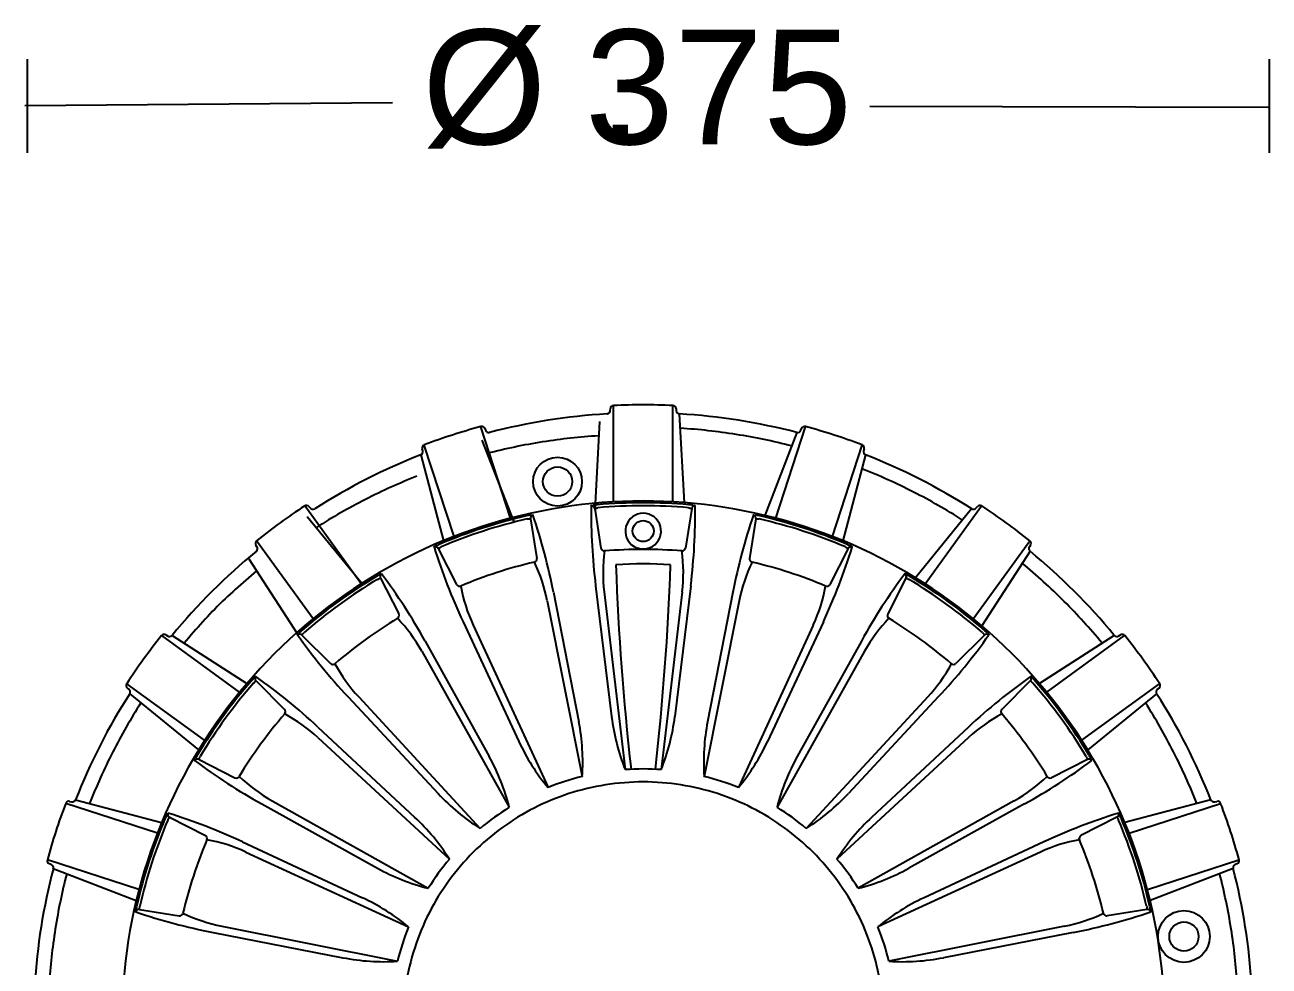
# Model space of a CAD drawing. Extents: x 0 to 195, y 0 to 280.
# Drawn here: x 54.1 to 140.7, y 47.3 to 112.7 of the extents above; entities that cross this region are included whole.
import ezdxf

# ---------------------------------------------------------------- set-up
doc = ezdxf.new("R2010")
doc.units = 0
doc.layers.add('LIVELLO_1', color=160, linetype='Continuous')
doc.styles.add('STD', font='txt')

# ---------------------------------------------------------------- blocks, each defined once
blk = doc.blocks.new('AI9-BLK1')
at = {"layer": 'LIVELLO_1', "color": 7}
for p, q in [((-42.999, -30.034), (-42.999, -36.542)), ((43.389, -30.034), (43.389, -36.542)), ((-43.166, -33.266), (-17.587, -33.055)), ((15.614, -33.311), (43.325, -33.37)), ((-2.444, -54.485), (-2.435, -54.344)), ((-2.433, -54.351), (-2.435, -54.344)), ((-2.224, -54.14), (-2.217, -54.14)), ((-2.224, -60.835), (-2.224, -54.14)), ((1.911, -54.14), (1.915, -54.136)), ((1.926, -54.14), (1.911, -54.14)), ((1.917, -60.835), (1.917, -54.14)), ((2.131, -54.344), (2.14, -54.485)), ((-3.186, -55.236), (-3.527, -61.405)), ((2.356, -54.71), (2.703, -60.886)), ((-11.448, -55.602), (-11.445, -55.595)), ((-11.434, -55.602), (-11.448, -55.602)), ((-9.374, -61.963), (-11.441, -55.602)), ((-11.176, -55.729), (-11.125, -55.853)), ((10.538, -56.008), (8.305, -61.771)), ((9.067, -61.963), (11.137, -55.602)), ((10.818, -55.853), (10.868, -55.729)), ((10.871, -55.733), (10.868, -55.729)), ((11.137, -55.602), (11.141, -55.602)), ((-15.38, -56.882), (-15.373, -56.876)), ((-13.311, -63.243), (-15.38, -56.882)), ((-11.369, -56.531), (-9.129, -62.297)), ((13.005, -63.243), (15.075, -56.882)), ((15.069, -56.876), (15.075, -56.87)), ((15.082, -56.882), (15.069, -56.876)), ((-15.624, -57.563), (-14.043, -63.535)), ((-15.487, -57.272), (-15.519, -57.138)), ((-15.515, -57.144), (-15.519, -57.138)), ((15.312, -57.557), (13.735, -63.535)), ((15.215, -57.138), (15.179, -57.272)), ((-23.688, -61.11), (-23.699, -61.12)), ((-23.699, -61.12), (-23.699, -61.11)), ((-19.761, -66.526), (-23.695, -61.114)), ((-23.403, -61.154), (-23.316, -61.258)), ((-3.529, -61.284), (-3.527, -61.301)), ((-3.527, -61.301), (-3.089, -64.064)), ((3.223, -61.301), (2.782, -64.064)), ((3.223, -61.284), (3.223, -61.301)), ((3.331, -61.067), (3.462, -61.09)), ((3.462, -61.09), (3.464, -61.095)), ((3.466, -61.11), (3.464, -61.095)), ((22.694, -61.318), (18.79, -66.109)), ((19.456, -66.526), (23.39, -61.114)), ((23.009, -61.258), (23.097, -61.154)), ((23.097, -61.161), (23.097, -61.154)), ((23.39, -61.114), (23.395, -61.12)), ((-23.525, -61.841), (-19.614, -66.63)), ((-7.992, -61.993), (-7.988, -62.011)), ((-7.988, -62.011), (-7.551, -64.769)), ((-7.958, -61.748), (-7.825, -61.729)), ((-7.825, -61.729), (-7.821, -61.737)), ((-7.816, -61.748), (-7.821, -61.737)), ((7.684, -62.011), (7.245, -64.769)), ((7.686, -61.993), (7.684, -62.011)), ((-27.026, -63.954), (-27.097, -63.839)), ((-27.093, -63.839), (-27.097, -63.839)), ((-27.047, -63.545), (-27.041, -63.539)), ((-23.112, -68.96), (-27.047, -63.545)), ((14.275, -63.901), (14.394, -63.96)), ((14.394, -63.96), (14.394, -63.971)), ((14.394, -63.981), (14.394, -63.971)), ((22.807, -68.96), (26.741, -63.545)), ((26.747, -63.554), (26.735, -63.539)), ((26.735, -63.539), (26.743, -63.539)), ((-27.588, -64.792), (-24.235, -69.983)), ((-14.415, -64.075), (-14.406, -64.088)), ((-14.406, -64.088), (-13.134, -66.579)), ((-2.847, -64.249), (-2.884, -64.332)), ((2.541, -64.249), (2.58, -64.332)), ((14.099, -64.088), (12.829, -66.579)), ((14.108, -64.075), (14.099, -64.088)), ((26.756, -64.267), (23.407, -69.466)), ((-7.722, -65.026), (-7.661, -65.088)), ((7.418, -65.026), (7.355, -65.088)), ((-18.482, -65.885), (-18.36, -65.828)), ((-18.439, -66.126), (-18.431, -66.143)), ((-18.431, -66.143), (-17.161, -68.632)), ((-18.36, -65.828), (-18.354, -65.834)), ((-18.347, -65.841), (-18.354, -65.834)), ((18.127, -66.143), (16.855, -68.632)), ((18.134, -66.126), (18.127, -66.143)), ((-12.846, -66.69), (-12.857, -66.777)), ((-6.393, -67.126), (-4.633, -76.135)), ((-3.462, -66.666), (-2.348, -75.776)), ((-2.866, -67.098), (-1.405, -79.461)), ((2.562, -67.098), (1.1, -79.461)), ((3.157, -66.666), (2.044, -75.776)), ((6.087, -67.126), (4.327, -76.135)), ((12.539, -66.69), (12.552, -66.777)), ((-6.823, -67.724), (-4.391, -79.931)), ((6.518, -67.724), (4.087, -79.931)), ((-17.244, -68.932), (-17.167, -68.97)), ((-12.685, -69.168), (-8.809, -77.493)), ((12.381, -69.168), (8.505, -77.493)), ((16.94, -68.932), (16.861, -68.97)), ((-33.354, -70.089), (-33.239, -70.164)), ((-23.902, -70.089), (-23.889, -70.106)), ((-23.889, -70.106), (-21.911, -72.078)), ((-11.985, -69.402), (-6.775, -80.705)), ((11.681, -69.402), (6.468, -80.705)), ((23.582, -70.106), (21.607, -72.078)), ((23.598, -70.089), (23.582, -70.106)), ((23.81, -69.977), (23.902, -70.07)), ((23.896, -70.089), (23.9, -70.083)), ((23.902, -70.07), (23.9, -70.083)), ((32.934, -70.164), (33.048, -70.089)), ((33.046, -70.096), (33.048, -70.089)), ((-33.649, -70.147), (-33.653, -70.141)), ((-33.639, -70.136), (-33.649, -70.147)), ((-28.228, -74.074), (-33.644, -70.141)), ((-32.925, -70.123), (-27.725, -73.472)), ((-15.33, -70.519), (-10.873, -78.541)), ((15.023, -70.519), (10.566, -78.541)), ((32.616, -70.123), (27.418, -73.472)), ((27.922, -74.074), (33.339, -70.141)), ((33.339, -70.141), (33.343, -70.147)), ((-15.554, -71.219), (-9.467, -82.079)), ((15.25, -71.219), (9.163, -82.079)), ((-21.603, -72.091), (-21.588, -72.178)), ((21.297, -72.091), (21.282, -72.178)), ((-36.079, -73.493), (-36.075, -73.489)), ((-30.664, -77.422), (-36.079, -73.493)), ((-27.211, -73.068), (-27.115, -72.98)), ((-27.115, -72.98), (-27.107, -72.98)), ((-27.095, -72.987), (-27.107, -72.98)), ((-27.095, -73.285), (-27.082, -73.295)), ((-27.082, -73.295), (-25.106, -75.276)), ((26.778, -73.295), (24.8, -75.276)), ((26.791, -73.285), (26.778, -73.295)), ((30.36, -77.422), (35.775, -73.493)), ((35.779, -73.499), (35.771, -73.489)), ((35.771, -73.489), (35.779, -73.489)), ((-35.936, -73.872), (-36.038, -73.785)), ((-36.033, -73.785), (-36.038, -73.785)), ((-35.875, -74.187), (-31.08, -78.092)), ((-20.682, -74.401), (-14.425, -81.124)), ((-19.946, -74.408), (-11.494, -83.552)), ((19.641, -74.408), (11.189, -83.552)), ((20.378, -74.401), (14.119, -81.124)), ((35.565, -74.182), (30.776, -78.092)), ((35.734, -73.785), (35.629, -73.872)), ((-25.093, -75.584), (-25.006, -75.599)), ((24.789, -75.584), (24.7, -75.599)), ((-22.782, -76.503), (-16.061, -82.76)), ((22.475, -76.503), (15.755, -82.76)), ((-22.78, -77.235), (-13.633, -85.688)), ((22.473, -77.235), (13.328, -85.688)), ((-31.065, -78.744), (-31.049, -78.75)), ((-31.049, -78.75), (-28.555, -80.024)), ((30.745, -78.75), (28.25, -80.024)), ((30.76, -78.744), (30.745, -78.75)), ((31, -78.703), (31.057, -78.827)), ((-1.405, -79.461), (-1.405, -79.444)), ((1.1, -79.461), (1.1, -79.444)), ((31.046, -78.837), (31.052, -78.831)), ((31.057, -78.827), (31.052, -78.831)), ((-28.261, -79.937), (-28.219, -80.018)), ((-4.391, -79.931), (-4.396, -79.92)), ((4.087, -79.931), (4.089, -79.92)), ((27.957, -79.937), (27.913, -80.018)), ((-6.775, -80.705), (-6.78, -80.688)), ((6.468, -80.705), (6.474, -80.688)), ((-40.319, -81.807), (-40.323, -81.807)), ((-40.315, -81.792), (-40.319, -81.807)), ((-33.949, -83.871), (-40.317, -81.807)), ((-39.637, -81.567), (-33.657, -83.143)), ((-26.671, -81.852), (-18.643, -86.311)), ((-25.969, -81.633), (-15.105, -87.715)), ((-9.467, -82.079), (-9.476, -82.067)), ((9.163, -82.079), (9.172, -82.067)), ((25.665, -81.633), (14.799, -87.715)), ((26.367, -81.852), (18.337, -86.311)), ((39.328, -81.56), (33.353, -83.143)), ((33.644, -83.871), (40.01, -81.807)), ((39.618, -81.694), (39.751, -81.667)), ((39.746, -81.667), (39.751, -81.667)), ((40.01, -81.807), (40.014, -81.807)), ((-33.293, -82.603), (-33.227, -82.482)), ((-33.227, -82.482), (-33.219, -82.486)), ((-33.21, -82.486), (-33.219, -82.486)), ((-33.117, -82.766), (-33.102, -82.777)), ((-33.102, -82.777), (-30.608, -84.045)), ((32.795, -82.777), (30.302, -84.045)), ((32.81, -82.766), (32.795, -82.777)), ((-11.494, -83.552), (-11.505, -83.534)), ((11.189, -83.552), (11.197, -83.534)), ((-30.5, -84.339), (-30.413, -84.326)), ((-28.017, -84.494), (-19.691, -88.372)), ((27.712, -84.494), (19.387, -88.372)), ((30.196, -84.339), (30.109, -84.326)), ((-27.789, -85.194), (-16.477, -90.408)), ((-13.633, -85.688), (-13.646, -85.677)), ((13.328, -85.688), (13.339, -85.677)), ((27.484, -85.194), (16.173, -90.408)), ((-41.598, -85.741), (-41.593, -85.734)), ((-35.23, -87.806), (-41.598, -85.741)), ((-41.463, -86.002), (-41.467, -86.009)), ((-41.34, -86.053), (-41.467, -86.009)), ((-41.188, -86.341), (-35.42, -88.568)), ((34.923, -87.806), (41.292, -85.741)), ((40.881, -86.328), (35.114, -88.568)), ((41.163, -86.009), (41.036, -86.053)), ((41.294, -85.747), (41.288, -85.734)), ((41.288, -85.734), (41.298, -85.734)), ((-15.105, -87.715), (-15.118, -87.702)), ((14.799, -87.715), (14.811, -87.702)), ((-35.204, -89.187), (-35.187, -89.191)), ((-35.187, -89.191), (-32.422, -89.629)), ((-32.167, -89.455), (-32.102, -89.519)), ((31.863, -89.455), (31.797, -89.519)), ((34.882, -89.191), (32.115, -89.629)), ((34.897, -89.187), (34.882, -89.191)), ((35.139, -89.221), (35.156, -89.355)), ((35.141, -89.368), (35.15, -89.361)), ((35.156, -89.355), (35.15, -89.361)), ((-30.063, -90.787), (-21.048, -92.544)), ((-29.466, -90.357), (-17.251, -92.791)), ((-16.477, -90.408), (-16.491, -90.395)), ((16.173, -90.408), (16.186, -90.395)), ((29.161, -90.357), (16.946, -92.791)), ((29.756, -90.787), (20.744, -92.544)), ((-17.251, -92.791), (-17.267, -92.784)), ((16.946, -92.791), (16.961, -92.784))]:
    blk.add_line(p, q, dxfattribs=at)
for points in [[(-3.768, -61.095), (-3.768, -61.09), (-3.635, -61.067)], [(-3.529, -61.284), (-3.529, -61.284), (-3.527, -61.284), (-3.522, -61.284), (-3.51, -61.284), (-3.487, -61.284), (-3.462, -61.276)], [(-3.462, -61.276), (-3.427, -61.269), (-3.389, -61.265), (-3.348, -61.252), (-3.307, -61.241)], [(3.002, -61.241), (3.044, -61.252), (3.083, -61.265), (3.122, -61.269), (3.154, -61.276)], [(3.154, -61.276), (3.183, -61.284), (3.204, -61.284), (3.218, -61.284), (3.22, -61.284), (3.223, -61.284)], [(-8.214, -62.022), (-8.171, -62.016), (-8.129, -62.016), (-8.093, -62.011), (-8.06, -62.003)], [(-8.06, -62.003), (-8.032, -61.997), (-8.01, -61.997), (-7.996, -61.993), (-7.994, -61.993), (-7.992, -61.993)], [(7.513, -61.737), (7.52, -61.729), (7.653, -61.748)], [(7.686, -61.993), (7.686, -61.993), (7.688, -61.993), (7.692, -61.993), (7.706, -61.997), (7.727, -61.997), (7.754, -62.003)], [(7.754, -62.003), (7.788, -62.011), (7.825, -62.016), (7.867, -62.016), (7.908, -62.022)], [(-14.698, -63.971), (-14.7, -63.96), (-14.583, -63.901)], [(-14.415, -64.075), (-14.415, -64.075), (-14.413, -64.075), (-14.41, -64.075), (-14.406, -64.075), (-14.392, -64.071), (-14.373, -64.058), (-14.349, -64.048)], [(-14.349, -64.048), (-14.321, -64.03), (-14.286, -64.013), (-14.251, -63.988), (-14.214, -63.971)], [(13.91, -63.971), (13.947, -63.988), (13.982, -64.013), (14.017, -64.03), (14.045, -64.048)], [(14.045, -64.048), (14.069, -64.058), (14.088, -64.071), (14.101, -64.075), (14.103, -64.075), (14.106, -64.075), (14.108, -64.075)], [(-18.641, -66.224), (-18.601, -66.207), (-18.564, -66.19), (-18.53, -66.171), (-18.499, -66.16)], [(-18.499, -66.16), (-18.473, -66.147), (-18.456, -66.137), (-18.443, -66.13), (-18.441, -66.126), (-18.439, -66.126)], [(18.049, -65.834), (18.056, -65.828), (18.177, -65.885)], [(18.134, -66.126), (18.134, -66.126), (18.136, -66.126), (18.138, -66.13), (18.149, -66.137), (18.169, -66.147), (18.193, -66.16)], [(18.193, -66.16), (18.223, -66.171), (18.258, -66.19), (18.297, -66.207), (18.337, -66.224)], [(-24.205, -70.083), (-24.209, -70.07), (-24.116, -69.977)], [(-23.902, -70.089), (-23.902, -70.089), (-23.9, -70.089), (-23.896, -70.089), (-23.885, -70.083), (-23.871, -70.066), (-23.85, -70.049)], [(-23.85, -70.049), (-23.827, -70.019), (-23.802, -69.998), (-23.775, -69.96), (-23.748, -69.932)], [(23.44, -69.932), (23.469, -69.96), (23.495, -69.998), (23.521, -70.019), (23.546, -70.049)], [(23.546, -70.049), (23.565, -70.066), (23.58, -70.083), (23.591, -70.089), (23.595, -70.089), (23.598, -70.089)], [(-27.259, -73.44), (-27.226, -73.412), (-27.196, -73.385), (-27.168, -73.361), (-27.143, -73.336)], [(-27.143, -73.336), (-27.122, -73.319), (-27.109, -73.302), (-27.099, -73.291), (-27.095, -73.291), (-27.095, -73.285)], [(26.791, -73.285), (26.791, -73.285), (26.791, -73.291), (26.793, -73.291), (26.804, -73.302), (26.818, -73.319), (26.839, -73.336)], [(26.799, -72.98), (26.808, -72.98), (26.907, -73.068)], [(26.839, -73.336), (26.861, -73.361), (26.891, -73.385), (26.922, -73.412), (26.955, -73.44)], [(-31.356, -78.831), (-31.363, -78.827), (-31.304, -78.703)], [(-31.065, -78.744), (-31.065, -78.744), (-31.063, -78.744), (-31.061, -78.744), (-31.054, -78.733), (-31.043, -78.707), (-31.032, -78.686)], [(-31.032, -78.686), (-31.017, -78.656), (-31.001, -78.622), (-30.984, -78.58), (-30.967, -78.541)], [(30.662, -78.541), (30.68, -78.58), (30.695, -78.622), (30.712, -78.656), (30.726, -78.686)], [(30.726, -78.686), (30.739, -78.707), (30.749, -78.733), (30.755, -78.744), (30.757, -78.744), (30.76, -78.744)], [(-33.223, -82.969), (-33.202, -82.928), (-33.18, -82.894), (-33.16, -82.864), (-33.146, -82.83)], [(-33.146, -82.83), (-33.132, -82.807), (-33.123, -82.788), (-33.117, -82.777), (-33.117, -82.771), (-33.117, -82.766)], [(32.81, -82.766), (32.81, -82.766), (32.81, -82.771), (32.812, -82.777), (32.817, -82.788), (32.826, -82.807), (32.84, -82.83)], [(32.84, -82.83), (32.856, -82.864), (32.873, -82.894), (32.895, -82.928), (32.917, -82.969)], [(32.915, -82.486), (32.923, -82.482), (32.987, -82.603)], [(-35.204, -89.187), (-35.204, -89.187), (-35.202, -89.187), (-35.2, -89.187), (-35.198, -89.17), (-35.193, -89.153), (-35.189, -89.121)], [(-35.189, -89.121), (-35.185, -89.087), (-35.179, -89.051), (-35.177, -89.01), (-35.173, -88.964)], [(34.869, -88.964), (34.871, -89.01), (34.875, -89.051), (34.88, -89.087), (34.884, -89.121)], [(34.884, -89.121), (34.888, -89.153), (34.89, -89.17), (34.895, -89.187), (34.897, -89.187)], [(-35.454, -89.361), (-35.463, -89.355), (-35.445, -89.221)]]:
    blk.add_lwpolyline(points, dxfattribs=at)
for centre, radius in [((-6.11, -59.426), 1.698), ((-6.11, -59.425), 1.019), ((-0.154, -62.866), 0.735), ((37.463, -91.069), 1.799), ((37.466, -91.07), 1.018)]:
    blk.add_circle(centre, radius, dxfattribs=at)
for points in [[(-2.668, -54.716), (-2.542, -54.704), (-2.444, -54.606), (-2.444, -54.478)], [(-2.66, -54.716), (-2.54, -54.7), (-2.448, -54.6), (-2.446, -54.485)], [(1.915, -54.136), (0.484, -54.066), (-0.789, -54.066), (-2.222, -54.136)], [(2.142, -54.485), (2.144, -54.6), (2.235, -54.7), (2.356, -54.716)], [(-2.66, -54.71), (-5.452, -54.88), (-8.143, -55.306), (-10.848, -56.008)], [(10.544, -56.008), (7.836, -55.306), (5.146, -54.88), (2.356, -54.71)], [(-11.445, -55.595), (-12.829, -55.974), (-14.04, -56.363), (-15.38, -56.87)], [(-11.123, -55.853), (-11.083, -55.967), (-10.966, -56.038), (-10.848, -56.008)], [(-3.242, -56.236), (-4.605, -56.318), (-5.801, -56.45), (-7.152, -56.667)], [(6.324, -56.142), (4.978, -55.934), (3.773, -55.8), (2.412, -55.712)], [(10.176, -56.946), (8.851, -56.602), (7.675, -56.357), (6.324, -56.142)], [(10.538, -56.008), (10.658, -56.038), (10.781, -55.974), (10.821, -55.853)], [(10.544, -56.008), (10.662, -56.038), (10.779, -55.967), (10.818, -55.853)], [(15.075, -56.87), (13.735, -56.363), (12.523, -55.974), (11.141, -55.595)], [(-7.152, -56.667), (-8.499, -56.876), (-9.686, -57.127), (-11.006, -57.463)], [(-15.619, -57.557), (-18.223, -58.576), (-20.649, -59.814), (-23.006, -61.322)], [(-15.624, -57.563), (-15.51, -57.516), (-15.448, -57.388), (-15.487, -57.265)], [(-15.617, -57.557), (-15.508, -57.51), (-15.452, -57.388), (-15.487, -57.272)], [(15.182, -57.272), (15.147, -57.388), (15.202, -57.51), (15.312, -57.557)], [(22.7, -61.322), (20.345, -59.814), (17.916, -58.576), (15.312, -57.557)], [(18.646, -60.148), (17.43, -59.529), (16.325, -59.031), (15.055, -58.529)], [(-15.889, -59.048), (-17.159, -59.552), (-18.256, -60.048), (-19.471, -60.665)], [(22.062, -62.097), (20.907, -61.363), (19.863, -60.765), (18.646, -60.148)], [(-23.699, -61.11), (-24.9, -61.892), (-25.93, -62.645), (-27.047, -63.539)], [(-23.314, -61.258), (-23.241, -61.352), (-23.108, -61.382), (-23.004, -61.322)], [(-19.471, -60.665), (-20.688, -61.284), (-21.74, -61.888), (-22.891, -62.62)], [(-3.768, -61.095), (-3.79, -62.992), (-3.691, -64.781), (-3.462, -66.666)], [(-3.327, -61.033), (-3.444, -61.037), (-3.518, -61.05), (-3.635, -61.067)], [(3.019, -61.033), (0.9, -60.846), (-1.207, -60.846), (-3.327, -61.033)], [(3.002, -61.241), (0.895, -61.056), (-1.2, -61.056), (-3.307, -61.241)], [(3.331, -61.067), (3.214, -61.05), (3.14, -61.037), (3.019, -61.033)], [(3.157, -66.666), (3.385, -64.781), (3.486, -62.992), (3.464, -61.095)], [(3.31, -61.148), (3.266, -61.182), (3.235, -61.231), (3.223, -61.284)], [(3.466, -61.11), (3.412, -61.103), (3.356, -61.12), (3.31, -61.148)], [(22.694, -61.318), (22.798, -61.388), (22.939, -61.356), (23.012, -61.258)], [(22.7, -61.322), (22.804, -61.382), (22.937, -61.352), (23.009, -61.258)], [(26.743, -63.539), (25.625, -62.645), (24.596, -61.892), (23.395, -61.11)], [(-8.262, -61.812), (-10.336, -62.29), (-12.341, -62.941), (-14.299, -63.773)], [(-8.214, -62.022), (-10.276, -62.492), (-12.267, -63.139), (-14.214, -63.971)], [(-7.958, -61.748), (-8.075, -61.771), (-8.147, -61.782), (-8.262, -61.812)], [(-7.949, -61.837), (-7.981, -61.882), (-7.996, -61.935), (-7.992, -61.993)], [(-7.816, -61.748), (-7.871, -61.76), (-7.919, -61.788), (-7.949, -61.837)], [(-6.393, -67.126), (-6.757, -65.268), (-7.215, -63.535), (-7.821, -61.737)], [(7.513, -61.737), (6.91, -63.535), (6.451, -65.268), (6.087, -67.126)], [(7.958, -61.812), (7.84, -61.782), (7.769, -61.771), (7.653, -61.748)], [(13.91, -63.971), (11.962, -63.139), (9.971, -62.492), (7.908, -62.022)], [(13.995, -63.773), (12.036, -62.941), (10.032, -62.29), (7.958, -61.812)], [(-27.068, -64.267), (-26.972, -64.194), (-26.952, -64.052), (-27.026, -63.948)], [(-27.061, -64.267), (-26.974, -64.188), (-26.956, -64.052), (-27.026, -63.954)], [(-14.698, -63.971), (-14.134, -65.781), (-13.484, -67.451), (-12.685, -69.168)], [(-14.299, -63.773), (-14.408, -63.82), (-14.475, -63.85), (-14.583, -63.901)], [(-0.789, -63.93), (-0.398, -64.169), (0.092, -64.169), (0.484, -63.93)], [(12.381, -69.168), (13.18, -67.451), (13.827, -65.781), (14.394, -63.971)], [(14.275, -63.901), (14.169, -63.85), (14.101, -63.82), (13.995, -63.773)], [(14.232, -63.977), (14.18, -63.994), (14.136, -64.03), (14.108, -64.075)], [(14.394, -63.981), (14.341, -63.96), (14.284, -63.96), (14.232, -63.977)], [(-27.061, -64.267), (-29.224, -66.039), (-31.15, -67.964), (-32.925, -70.123)], [(-7.722, -65.026), (-7.607, -64.994), (-7.533, -64.886), (-7.551, -64.769)], [(-3.089, -64.064), (-3.069, -64.179), (-2.965, -64.262), (-2.847, -64.249)], [(-2.847, -64.249), (-2.971, -65.201), (-2.98, -66.147), (-2.866, -67.098)], [(2.541, -64.249), (0.732, -64.107), (-1.039, -64.107), (-2.847, -64.249)], [(2.541, -64.249), (2.658, -64.262), (2.765, -64.179), (2.782, -64.064)], [(2.562, -67.098), (2.674, -66.147), (2.666, -65.201), (2.541, -64.249)], [(7.245, -64.769), (7.228, -64.886), (7.303, -64.994), (7.418, -65.026)], [(32.62, -70.123), (30.845, -67.964), (28.917, -66.039), (26.756, -64.267)], [(-27.043, -65.635), (-28.097, -66.502), (-28.987, -67.313), (-29.953, -68.279)], [(-7.722, -65.026), (-9.489, -65.443), (-11.171, -65.985), (-12.846, -66.69)], [(-6.823, -67.724), (-7.01, -66.787), (-7.31, -65.885), (-7.722, -65.026)], [(1.751, -65.207), (0.449, -65.124), (-0.756, -65.124), (-2.057, -65.207)], [(-2.057, -65.207), (-1.876, -70.157), (-1.55, -74.506), (-0.997, -79.437)], [(0.693, -79.437), (1.246, -74.506), (1.568, -70.157), (1.751, -65.207)], [(7.418, -65.026), (7.004, -65.885), (6.705, -66.787), (6.518, -67.724)], [(12.539, -66.69), (10.864, -65.985), (9.185, -65.443), (7.418, -65.026)], [(29.129, -67.755), (28.163, -66.787), (27.266, -65.979), (26.213, -65.107)], [(-18.751, -66.039), (-20.576, -67.132), (-22.281, -68.372), (-23.887, -69.768)], [(-18.641, -66.224), (-20.456, -67.313), (-22.15, -68.541), (-23.748, -69.932)], [(-18.482, -65.885), (-18.587, -65.945), (-18.649, -65.979), (-18.751, -66.039)], [(-18.447, -65.968), (-18.462, -66.022), (-18.46, -66.073), (-18.439, -66.126)], [(-18.347, -65.841), (-18.395, -65.869), (-18.429, -65.915), (-18.447, -65.968)], [(-15.33, -70.519), (-16.249, -68.86), (-17.223, -67.351), (-18.354, -65.834)], [(-13.134, -66.579), (-13.082, -66.69), (-12.955, -66.736), (-12.844, -66.69)], [(12.539, -66.69), (12.648, -66.736), (12.774, -66.69), (12.829, -66.579)], [(18.049, -65.834), (16.918, -67.351), (15.944, -68.86), (15.023, -70.519)], [(18.447, -66.039), (18.345, -65.979), (18.279, -65.945), (18.177, -65.885)], [(23.44, -69.932), (21.844, -68.541), (20.151, -67.313), (18.337, -66.224)], [(23.582, -69.768), (21.975, -68.372), (20.271, -67.132), (18.447, -66.039)], [(-12.846, -66.69), (-12.675, -67.626), (-12.384, -68.534), (-11.985, -69.402)], [(11.681, -69.402), (12.08, -68.534), (12.367, -67.626), (12.539, -66.69)], [(-29.433, -67.755), (-30.396, -68.719), (-31.213, -69.617), (-32.082, -70.67)], [(31.773, -70.666), (30.902, -69.611), (30.094, -68.719), (29.129, -67.755)], [(-17.244, -68.932), (-18.795, -69.872), (-20.227, -70.91), (-21.603, -72.091)], [(-17.244, -68.932), (-17.144, -68.866), (-17.107, -68.738), (-17.161, -68.632)], [(-15.554, -71.219), (-16.022, -70.385), (-16.587, -69.617), (-17.244, -68.932)], [(16.94, -68.932), (16.282, -69.617), (15.718, -70.385), (15.25, -71.219)], [(16.855, -68.632), (16.803, -68.738), (16.838, -68.866), (16.94, -68.932)], [(21.297, -72.091), (19.921, -70.91), (18.491, -69.872), (16.94, -68.932)], [(-24.205, -70.083), (-23.106, -71.625), (-21.974, -73.016), (-20.682, -74.401)], [(-23.887, -69.768), (-23.976, -69.845), (-24.031, -69.896), (-24.116, -69.977)], [(20.378, -74.401), (21.669, -73.016), (22.802, -71.625), (23.9, -70.083)], [(23.81, -69.977), (23.725, -69.896), (23.671, -69.845), (23.582, -69.768)], [(23.746, -70.036), (23.691, -70.036), (23.637, -70.053), (23.598, -70.089)], [(23.896, -70.089), (23.854, -70.053), (23.802, -70.036), (23.746, -70.036)], [(-33.653, -70.141), (-34.549, -71.257), (-35.297, -72.289), (-36.084, -73.489)], [(-33.239, -70.157), (-33.14, -70.228), (-33.006, -70.217), (-32.925, -70.123)], [(32.616, -70.123), (32.695, -70.217), (32.834, -70.234), (32.936, -70.157)], [(32.62, -70.123), (32.701, -70.217), (32.834, -70.228), (32.932, -70.157)], [(35.779, -73.489), (34.993, -72.289), (34.243, -71.257), (33.345, -70.141)], [(-21.911, -72.078), (-21.826, -72.166), (-21.693, -72.166), (-21.603, -72.091)], [(-21.603, -72.091), (-21.148, -72.936), (-20.595, -73.702), (-19.946, -74.408)], [(19.641, -74.408), (20.291, -73.702), (20.844, -72.936), (21.297, -72.091)], [(21.297, -72.091), (21.389, -72.166), (21.522, -72.166), (21.607, -72.078)], [(-27.42, -73.302), (-28.816, -74.904), (-30.057, -76.608), (-31.15, -78.435)], [(-27.259, -73.44), (-28.649, -75.036), (-29.88, -76.731), (-30.967, -78.541)], [(-27.211, -73.068), (-27.294, -73.155), (-27.342, -73.208), (-27.42, -73.302)], [(-27.095, -72.987), (-27.135, -73.029), (-27.155, -73.081), (-27.155, -73.138)], [(-27.155, -73.138), (-27.155, -73.191), (-27.132, -73.242), (-27.095, -73.285)], [(-22.782, -76.503), (-24.17, -75.212), (-25.557, -74.082), (-27.107, -72.98)], [(26.799, -72.98), (25.253, -74.082), (23.864, -75.212), (22.475, -76.503)], [(27.115, -73.302), (27.037, -73.208), (26.989, -73.155), (26.907, -73.068)], [(30.662, -78.541), (29.575, -76.731), (28.342, -75.036), (26.955, -73.44)], [(30.845, -78.435), (29.749, -76.608), (28.512, -74.904), (27.115, -73.302)], [(-35.871, -74.182), (-37.38, -76.533), (-38.617, -78.959), (-39.637, -81.567)], [(-35.871, -74.182), (-35.811, -74.074), (-35.84, -73.942), (-35.936, -73.872)], [(-35.875, -74.187), (-35.809, -74.082), (-35.836, -73.942), (-35.936, -73.872)], [(35.632, -73.872), (35.536, -73.942), (35.505, -74.074), (35.565, -74.182)], [(39.332, -81.567), (38.311, -78.959), (37.076, -76.533), (35.565, -74.182)], [(-35.1, -74.821), (-35.831, -75.972), (-36.428, -77.016), (-37.049, -78.231)], [(-25.093, -75.584), (-25.018, -75.495), (-25.022, -75.363), (-25.106, -75.276)], [(24.8, -75.276), (24.717, -75.363), (24.712, -75.495), (24.789, -75.584)], [(36.744, -78.231), (36.124, -77.02), (35.522, -75.967), (34.79, -74.817)], [(-25.093, -75.584), (-26.278, -76.957), (-27.318, -78.388), (-28.261, -79.937)], [(-22.78, -77.235), (-23.482, -76.591), (-24.255, -76.037), (-25.093, -75.584)], [(-4.391, -79.931), (-4.306, -78.656), (-4.387, -77.393), (-4.633, -76.135)], [(-2.348, -75.776), (-2.196, -77.044), (-1.88, -78.273), (-1.405, -79.461)], [(1.1, -79.461), (1.575, -78.273), (1.889, -77.044), (2.044, -75.776)], [(4.327, -76.135), (4.083, -77.393), (4.002, -78.656), (4.087, -79.931)], [(24.789, -75.584), (23.948, -76.037), (23.174, -76.591), (22.473, -77.235)], [(27.957, -79.937), (27.013, -78.388), (25.972, -76.957), (24.789, -75.584)], [(-8.809, -77.493), (-8.269, -78.656), (-7.592, -79.722), (-6.775, -80.705)], [(6.468, -80.705), (7.287, -79.722), (7.965, -78.656), (8.505, -77.493)], [(-37.049, -78.231), (-37.667, -79.45), (-38.166, -80.554), (-38.667, -81.824)], [(-31.15, -78.435), (-31.213, -78.535), (-31.248, -78.599), (-31.304, -78.703)], [(-9.467, -82.079), (-9.783, -80.839), (-10.249, -79.658), (-10.873, -78.541)], [(10.566, -78.541), (9.945, -79.663), (9.477, -80.839), (9.163, -82.079)], [(30.919, -78.739), (30.867, -78.722), (30.811, -78.727), (30.76, -78.744)], [(31, -78.703), (30.944, -78.599), (30.907, -78.535), (30.845, -78.435)], [(31.046, -78.837), (31.017, -78.79), (30.971, -78.756), (30.919, -78.739)], [(38.359, -81.818), (37.858, -80.543), (37.363, -79.45), (36.744, -78.231)], [(-31.356, -78.831), (-29.836, -79.96), (-28.328, -80.933), (-26.671, -81.852)], [(1.1, -79.461), (0.259, -79.401), (-0.564, -79.401), (-1.405, -79.461)], [(26.367, -81.852), (28.024, -80.933), (29.529, -79.96), (31.052, -78.831)], [(-28.555, -80.024), (-28.45, -80.078), (-28.322, -80.041), (-28.261, -79.937)], [(-28.261, -79.937), (-27.569, -80.594), (-26.804, -81.158), (-25.969, -81.633)], [(-4.391, -79.931), (-5.211, -80.135), (-5.992, -80.39), (-6.775, -80.705)], [(2.462, -80.526), (0.73, -80.246), (-1.034, -80.246), (-2.768, -80.526)], [(6.468, -80.705), (5.688, -80.39), (4.904, -80.135), (4.087, -79.931)], [(25.665, -81.633), (26.497, -81.158), (27.263, -80.594), (27.957, -79.937)], [(27.955, -79.937), (28.018, -80.041), (28.146, -80.078), (28.25, -80.024)], [(-14.425, -81.124), (-13.552, -82.06), (-12.578, -82.864), (-11.494, -83.552)], [(-2.768, -80.526), (-4.5, -80.792), (-6.177, -81.339), (-7.74, -82.137)], [(7.436, -82.137), (5.873, -81.339), (4.196, -80.792), (2.462, -80.526)], [(11.189, -83.552), (12.271, -82.864), (13.246, -82.06), (14.119, -81.124)], [(-40.323, -81.807), (-40.831, -83.143), (-41.228, -84.356), (-41.602, -85.734)], [(-7.74, -82.137), (-9.304, -82.935), (-10.731, -83.97), (-11.973, -85.211)], [(-9.467, -82.079), (-10.184, -82.52), (-10.848, -83.011), (-11.494, -83.552)], [(11.666, -85.211), (10.426, -83.97), (9, -82.935), (7.436, -82.137)], [(11.189, -83.552), (10.544, -83.011), (9.879, -82.52), (9.163, -82.079)], [(39.328, -81.56), (39.374, -81.677), (39.502, -81.737), (39.62, -81.694)], [(39.33, -81.567), (39.38, -81.677), (39.502, -81.73), (39.618, -81.694)], [(41.298, -85.734), (40.92, -84.356), (40.527, -83.143), (40.018, -81.807)], [(-33.42, -82.882), (-34.252, -84.843), (-34.903, -86.847), (-35.38, -88.919)], [(-33.223, -82.969), (-34.052, -84.913), (-34.698, -86.904), (-35.173, -88.964)], [(-33.293, -82.603), (-33.343, -82.709), (-33.374, -82.777), (-33.42, -82.882)], [(-33.21, -82.486), (-33.233, -82.535), (-33.235, -82.59), (-33.217, -82.643)], [(-28.017, -84.494), (-29.739, -83.696), (-31.409, -83.05), (-33.219, -82.486)], [(-33.217, -82.643), (-33.2, -82.696), (-33.163, -82.743), (-33.117, -82.766)], [(-13.633, -85.688), (-14.315, -84.605), (-15.122, -83.635), (-16.061, -82.76)], [(15.755, -82.76), (14.818, -83.635), (14.009, -84.605), (13.328, -85.688)], [(32.915, -82.486), (31.104, -83.05), (29.431, -83.696), (27.712, -84.494)], [(34.869, -88.964), (34.392, -86.904), (33.744, -84.913), (32.917, -82.969)], [(33.115, -82.882), (33.067, -82.777), (33.037, -82.709), (32.987, -82.603)], [(35.076, -88.919), (34.599, -86.847), (33.948, -84.843), (33.115, -82.882)], [(-30.5, -84.339), (-31.204, -86.009), (-31.749, -87.689), (-32.167, -89.455)], [(-30.5, -84.339), (-30.457, -84.226), (-30.5, -84.105), (-30.608, -84.045)], [(-27.789, -85.194), (-28.656, -84.798), (-29.564, -84.504), (-30.5, -84.339)], [(30.196, -84.339), (29.257, -84.504), (28.35, -84.798), (27.484, -85.194)], [(30.302, -84.045), (30.196, -84.105), (30.152, -84.226), (30.196, -84.339)], [(31.863, -89.455), (31.445, -87.689), (30.898, -86.009), (30.196, -84.339)], [(-13.633, -85.688), (-14.176, -86.332), (-14.658, -86.998), (-15.105, -87.715)], [(-11.973, -85.211), (-13.212, -86.451), (-14.249, -87.879), (-15.047, -89.438)], [(14.739, -89.438), (13.945, -87.879), (12.907, -86.451), (11.666, -85.211)], [(14.799, -87.715), (14.354, -86.998), (13.87, -86.332), (13.328, -85.688)], [(-41.186, -86.328), (-41.891, -89.034), (-42.317, -91.725), (-42.484, -94.518)], [(-41.188, -86.341), (-41.155, -86.217), (-41.225, -86.096), (-41.345, -86.053)], [(-41.184, -86.328), (-41.16, -86.211), (-41.228, -86.096), (-41.34, -86.06)], [(-18.643, -86.311), (-17.521, -86.934), (-16.344, -87.398), (-15.105, -87.715)], [(14.799, -87.715), (16.04, -87.398), (17.217, -86.934), (18.337, -86.311)], [(41.036, -86.06), (40.922, -86.096), (40.855, -86.211), (40.879, -86.328)], [(42.18, -94.518), (42.012, -91.725), (41.587, -89.034), (40.881, -86.328)], [(-40.253, -86.702), (-40.594, -88.021), (-40.837, -89.198), (-41.051, -90.549)], [(40.747, -90.549), (40.533, -89.204), (40.284, -88.017), (39.945, -86.694)], [(-35.38, -88.919), (-35.408, -89.034), (-35.424, -89.104), (-35.445, -89.221)], [(-16.477, -90.408), (-17.46, -89.587), (-18.532, -88.912), (-19.691, -88.372)], [(19.387, -88.372), (18.225, -88.912), (17.156, -89.587), (16.173, -90.408)], [(35.139, -89.221), (35.117, -89.104), (35.102, -89.034), (35.076, -88.919)], [(-35.454, -89.361), (-33.657, -89.968), (-31.923, -90.427), (-30.063, -90.787)], [(-32.422, -89.629), (-32.304, -89.647), (-32.194, -89.57), (-32.167, -89.455)], [(-32.167, -89.455), (-31.304, -89.866), (-30.402, -90.17), (-29.466, -90.357)], [(-15.047, -89.438), (-15.841, -91.002), (-16.386, -92.678), (-16.662, -94.414)], [(29.161, -90.357), (30.096, -90.17), (31, -89.866), (31.863, -89.455)], [(29.756, -90.787), (31.618, -90.427), (33.353, -89.968), (35.15, -89.361)], [(31.861, -89.455), (31.888, -89.57), (32, -89.647), (32.115, -89.629)], [(35.052, -89.225), (35.008, -89.198), (34.952, -89.187), (34.897, -89.187)], [(35.141, -89.368), (35.128, -89.308), (35.098, -89.261), (35.052, -89.225)], [(-41.051, -90.549), (-41.264, -91.899), (-41.397, -93.097), (-41.482, -94.459)], [(-16.477, -90.408), (-16.793, -91.182), (-17.049, -91.97), (-17.251, -92.791)], [(16.946, -92.791), (16.742, -91.97), (16.489, -91.182), (16.173, -90.408)], [(41.175, -94.455), (41.09, -93.093), (40.959, -91.899), (40.747, -90.549)], [(-21.048, -92.544), (-19.791, -92.791), (-18.528, -92.872), (-17.251, -92.791)], [(16.946, -92.791), (18.223, -92.872), (19.486, -92.791), (20.744, -92.544)]]:
    blk.add_open_spline(points, degree=3, dxfattribs=at)
for points, knots in [([(-2.217, -54.14), (-2.217, -54.14), (-2.222, -54.136), (-2.222, -54.136), (-2.337, -54.14), (-2.431, -54.227), (-2.435, -54.344)], [0, 0, 0, 0, 1, 1, 1, 2, 2, 2, 2]), ([(2.127, -54.351), (2.127, -54.351), (2.131, -54.344), (2.131, -54.344), (2.125, -54.227), (2.03, -54.14), (1.915, -54.136)], [0, 0, 0, 0, 1, 1, 1, 2, 2, 2, 2]), ([(-11.176, -55.733), (-11.176, -55.733), (-11.176, -55.729), (-11.176, -55.729), (-11.218, -55.625), (-11.332, -55.568), (-11.445, -55.595)], [0, 0, 0, 0, 1, 1, 1, 2, 2, 2, 2]), ([(11.141, -55.602), (11.141, -55.602), (11.141, -55.595), (11.141, -55.595), (11.028, -55.568), (10.912, -55.625), (10.868, -55.729)], [0, 0, 0, 0, 1, 1, 1, 2, 2, 2, 2]), ([(-15.373, -56.876), (-15.373, -56.876), (-15.38, -56.87), (-15.38, -56.87), (-15.489, -56.91), (-15.548, -57.029), (-15.519, -57.138)], [0, 0, 0, 0, 1, 1, 1, 2, 2, 2, 2]), ([(15.208, -57.144), (15.208, -57.144), (15.215, -57.138), (15.215, -57.138), (15.244, -57.029), (15.182, -56.91), (15.075, -56.87)], [0, 0, 0, 0, 1, 1, 1, 2, 2, 2, 2]), ([(-23.403, -61.161), (-23.403, -61.161), (-23.403, -61.154), (-23.403, -61.154), (-23.478, -61.067), (-23.603, -61.05), (-23.699, -61.11)], [0, 0, 0, 0, 1, 1, 1, 2, 2, 2, 2]), ([(5.52, -61.218), (1.761, -60.624), (-2.067, -60.624), (-5.828, -61.218), (-9.584, -61.816), (-13.226, -62.992), (-16.617, -64.722)], [0, 0, 0, 0, 1, 1, 1, 2, 2, 2, 2]), ([(-3.529, -61.284), (-3.539, -61.231), (-3.57, -61.182), (-3.616, -61.148), (-3.662, -61.12), (-3.716, -61.103), (-3.77, -61.11), (-3.77, -61.11), (-3.768, -61.095), (-3.768, -61.095)], [0, 0, 0, 0, 1, 1, 1, 2, 2, 2, 3, 3, 3, 3]), ([(25.492, -71.393), (22.8, -68.698), (19.705, -66.449), (16.313, -64.722), (12.92, -62.992), (9.28, -61.816), (5.52, -61.218)], [0, 0, 0, 0, 1, 1, 1, 2, 2, 2, 2]), ([(23.395, -61.12), (23.395, -61.12), (23.395, -61.11), (23.395, -61.11), (23.299, -61.05), (23.17, -61.067), (23.097, -61.154)], [0, 0, 0, 0, 1, 1, 1, 2, 2, 2, 2]), ([(0.484, -63.937), (0.965, -63.645), (1.194, -63.075), (1.046, -62.539), (0.895, -61.997), (0.408, -61.624), (-0.153, -61.624), (-0.712, -61.624), (-1.203, -61.997), (-1.35, -62.539), (-1.498, -63.075), (-1.27, -63.645), (-0.789, -63.937)], [0, 0, 0, 0, 1, 1, 1, 2, 2, 2, 3, 3, 3, 4, 4, 4, 4]), ([(7.686, -61.993), (7.692, -61.935), (7.675, -61.882), (7.644, -61.837), (7.613, -61.788), (7.564, -61.76), (7.509, -61.748), (7.509, -61.748), (7.513, -61.737), (7.513, -61.737)], [0, 0, 0, 0, 1, 1, 1, 2, 2, 2, 3, 3, 3, 3]), ([(-27.041, -63.539), (-27.041, -63.539), (-27.047, -63.539), (-27.047, -63.539), (-27.139, -63.609), (-27.161, -63.739), (-27.097, -63.839)], [0, 0, 0, 0, 1, 1, 1, 2, 2, 2, 2]), ([(-14.415, -64.075), (-14.44, -64.03), (-14.484, -63.994), (-14.537, -63.977), (-14.589, -63.96), (-14.646, -63.96), (-14.698, -63.981), (-14.698, -63.981), (-14.698, -63.971), (-14.698, -63.971)], [0, 0, 0, 0, 1, 1, 1, 2, 2, 2, 3, 3, 3, 3]), ([(26.791, -63.839), (26.791, -63.839), (26.721, -63.954), (26.721, -63.954), (26.652, -64.052), (26.666, -64.188), (26.756, -64.267)], [0, 0, 0, 0, 1, 1, 1, 2, 2, 2, 2]), ([(26.787, -63.839), (26.787, -63.839), (26.791, -63.839), (26.791, -63.839), (26.854, -63.739), (26.835, -63.609), (26.743, -63.539)], [0, 0, 0, 0, 1, 1, 1, 2, 2, 2, 2]), ([(-16.617, -64.722), (-20.009, -66.449), (-23.106, -68.698), (-25.8, -71.393), (-28.49, -74.082), (-30.741, -77.18), (-32.468, -80.567)], [0, 0, 0, 0, 1, 1, 1, 2, 2, 2, 2]), ([(18.134, -66.126), (18.156, -66.073), (18.158, -66.022), (18.142, -65.968), (18.125, -65.915), (18.09, -65.869), (18.042, -65.841), (18.042, -65.841), (18.049, -65.834), (18.049, -65.834)], [0, 0, 0, 0, 1, 1, 1, 2, 2, 2, 3, 3, 3, 3]), ([(-33.352, -70.096), (-33.352, -70.096), (-33.354, -70.089), (-33.354, -70.089), (-33.452, -70.032), (-33.578, -70.049), (-33.653, -70.141)], [0, 0, 0, 0, 1, 1, 1, 2, 2, 2, 2]), ([(-23.902, -70.089), (-23.943, -70.053), (-23.996, -70.036), (-24.05, -70.036), (-24.106, -70.036), (-24.161, -70.053), (-24.203, -70.089), (-24.203, -70.089), (-24.205, -70.083), (-24.205, -70.083)], [0, 0, 0, 0, 1, 1, 1, 2, 2, 2, 3, 3, 3, 3]), ([(33.343, -70.147), (33.343, -70.147), (33.345, -70.141), (33.345, -70.141), (33.274, -70.049), (33.146, -70.032), (33.048, -70.089)], [0, 0, 0, 0, 1, 1, 1, 2, 2, 2, 2]), ([(35.669, -91.353), (35.074, -87.596), (33.89, -83.954), (32.161, -80.567), (30.433, -77.18), (28.185, -74.082), (25.492, -71.393)], [0, 0, 0, 0, 1, 1, 1, 2, 2, 2, 2]), ([(-36.075, -73.489), (-36.075, -73.489), (-36.084, -73.489), (-36.084, -73.489), (-36.147, -73.58), (-36.127, -73.708), (-36.038, -73.785)], [0, 0, 0, 0, 1, 1, 1, 2, 2, 2, 2]), ([(26.791, -73.285), (26.826, -73.242), (26.847, -73.191), (26.847, -73.138), (26.847, -73.081), (26.83, -73.029), (26.791, -72.987), (26.791, -72.987), (26.799, -72.98), (26.799, -72.98)], [0, 0, 0, 0, 1, 1, 1, 2, 2, 2, 3, 3, 3, 3]), ([(35.727, -73.785), (35.727, -73.785), (35.734, -73.785), (35.734, -73.785), (35.823, -73.708), (35.84, -73.58), (35.779, -73.489)], [0, 0, 0, 0, 1, 1, 1, 2, 2, 2, 2]), ([(-31.065, -78.744), (-31.115, -78.727), (-31.171, -78.722), (-31.226, -78.739), (-31.278, -78.756), (-31.321, -78.79), (-31.352, -78.837), (-31.352, -78.837), (-31.356, -78.831), (-31.356, -78.831)], [0, 0, 0, 0, 1, 1, 1, 2, 2, 2, 3, 3, 3, 3]), ([(-32.468, -80.567), (-34.196, -83.954), (-35.378, -87.596), (-35.975, -91.353), (-36.57, -95.112), (-36.57, -98.935), (-35.975, -102.696)], [0, 0, 0, 0, 1, 1, 1, 2, 2, 2, 2]), ([(-40.051, -81.667), (-40.051, -81.667), (-40.055, -81.667), (-40.055, -81.667), (-40.166, -81.637), (-40.284, -81.694), (-40.323, -81.807)], [0, 0, 0, 0, 1, 1, 1, 2, 2, 2, 2]), ([(-40.055, -81.667), (-40.055, -81.667), (-39.925, -81.694), (-39.925, -81.694), (-39.809, -81.73), (-39.685, -81.677), (-39.635, -81.567)], [0, 0, 0, 0, 1, 1, 1, 2, 2, 2, 2]), ([(40.014, -81.807), (40.014, -81.807), (40.018, -81.807), (40.018, -81.807), (39.978, -81.694), (39.862, -81.637), (39.751, -81.667)], [0, 0, 0, 0, 1, 1, 1, 2, 2, 2, 2]), ([(32.81, -82.766), (32.858, -82.743), (32.892, -82.696), (32.913, -82.643), (32.93, -82.59), (32.928, -82.535), (32.904, -82.486), (32.904, -82.486), (32.915, -82.486), (32.915, -82.486)], [0, 0, 0, 0, 1, 1, 1, 2, 2, 2, 3, 3, 3, 3]), ([(-41.593, -85.734), (-41.593, -85.734), (-41.602, -85.734), (-41.602, -85.734), (-41.633, -85.851), (-41.573, -85.96), (-41.467, -86.009)], [0, 0, 0, 0, 1, 1, 1, 2, 2, 2, 2]), ([(41.159, -86.002), (41.159, -86.002), (41.163, -86.009), (41.163, -86.009), (41.269, -85.96), (41.328, -85.851), (41.298, -85.734)], [0, 0, 0, 0, 1, 1, 1, 2, 2, 2, 2]), ([(-35.204, -89.187), (-35.258, -89.187), (-35.312, -89.198), (-35.358, -89.225), (-35.402, -89.261), (-35.435, -89.308), (-35.445, -89.368), (-35.445, -89.368), (-35.454, -89.361), (-35.454, -89.361)], [0, 0, 0, 0, 1, 1, 1, 2, 2, 2, 3, 3, 3, 3]), ([(16.356, -99.635), (16.631, -97.905), (16.631, -96.144), (16.356, -94.414), (16.082, -92.678), (15.537, -91.002), (14.739, -89.438)], [0, 0, 0, 0, 1, 1, 1, 2, 2, 2, 2]), ([(32.161, -113.482), (33.89, -110.093), (35.074, -106.455), (35.669, -102.696), (36.263, -98.935), (36.263, -95.112), (35.669, -91.353)], [0, 0, 0, 0, 1, 1, 1, 2, 2, 2, 2])]:
    blk.add_open_spline(points, degree=3, knots=knots, dxfattribs=at)
at = {"layer": 'LIVELLO_1', "color": 7, "char_height": 7.98252, "attachment_point": 1, "style": 'STD'}
for s, insert in [('\\fArial|b0|i0;\\H7.9825;\\C7;Ø', (-15.544, -27.973)), ('\\fArial|b0|i0;\\H7.9825;\\C7;375', (-4.212, -27.973)), ('\\fArial|b0|i0;\\H7.9825;\\C7;.', (-3.284, -27.86))]:
    blk.add_mtext(s, dxfattribs=dict(at, insert=insert))

msp = doc.modelspace()

# ---------------------------------------------------------------- block references
at = {"layer": 'LIVELLO_1', "color": 7}
msp.add_blockref('AI9-BLK1', (97.292253, 140.387383), dxfattribs=at)

doc.saveas('drawing.dxf')
